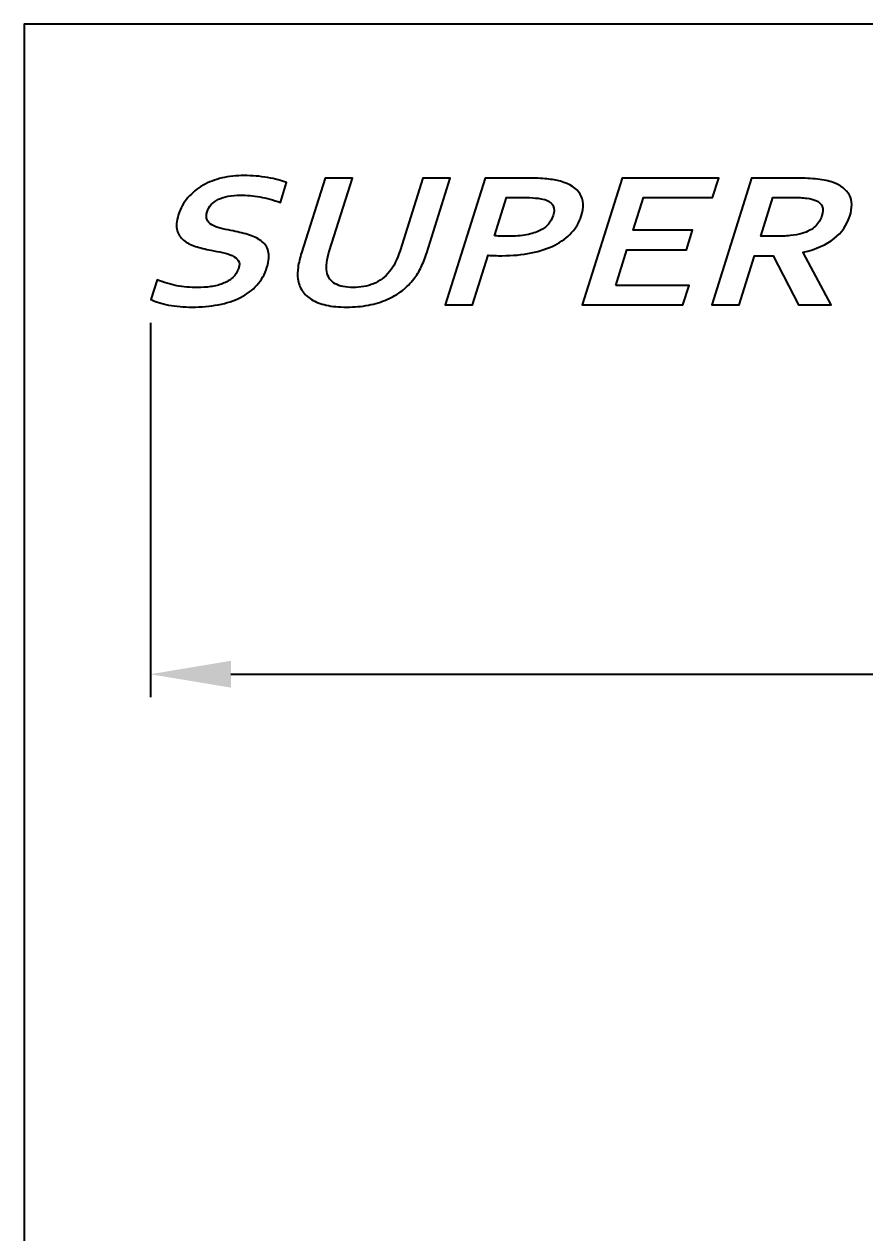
# Model space of a CAD drawing. Header units: inches. Extents: x 19 to 24202, y 17 to 31220.
# Drawn here: x 23904.8 to 23941.4, y 14175 to 14227.5 of the extents above; entities that cross this region are included whole.
import ezdxf

# ---------------------------------------------------------------- set-up
doc = ezdxf.new("R2010")
doc.units = ezdxf.units.IN
doc.header["$MEASUREMENT"] = 0
doc.layers.add('Layer 1', color=7, linetype='Continuous')
doc.styles.get("Standard").update_dxf_attribs({"font": 'arial.ttf'})
doc.dimstyles.new('AM_ISO$0', dxfattribs={"dimtxt": 3.5, "dimasz": 3.5, "dimexe": 1, "dimexo": 1, "dimgap": 1.5, "dimtad": 1, "dimdsep": 46, "dimtxsty": 'Standard', "dimcen": 0, "dimclrd": 256, "dimclre": 256, "dimclrt": 2, "dimadec": 0, "dimazin": 2, "dimtp": 0.1, "dimtm": 0.1, "dimtfac": 0.71, "dimtdec": 3, "dimtmove": 0, "dimatfit": 3, "dimfxl": 1, "dimlwd": -1, "dimlwe": -1, "dimarcsym": 1})

# ---------------------------------------------------------------- blocks, each defined once
blk = doc.blocks.new('*D23')
at = {"linetype": 'ByBlock', "transparency": 16777216}
for p, q in [((23910.326, 14214.568), (23910.326, 14198.3)), ((24018.694, 14214.568), (24018.694, 14198.3)), ((23913.826, 14199.3), (24015.194, 14199.3))]:
    blk.add_line(p, q, dxfattribs=at)
at = {"transparency": 16777216}
for points in [[(23913.826, 14199.883), (23913.826, 14198.717), (23910.326, 14199.3)], [(24015.194, 14199.883), (24015.194, 14198.717), (24018.694, 14199.3)]]:
    blk.add_solid(points, dxfattribs=at)
at = {"layer": 'Defpoints', "color": 0, "transparency": 16777216}
for p in [(23910.326, 14215.568), (24018.694, 14215.568), (24018.694, 14199.3)]:
    blk.add_point(p, dxfattribs=at)
at = {"color": 2, "transparency": 16777216, "insert": (23964.51, 14202.588), "char_height": 3.5, "attachment_point": 5}
blk.add_mtext('108.37', dxfattribs=at)

msp = doc.modelspace()

# ---------------------------------------------------------------- linework, layer by layer
msp.add_lwpolyline([(24201.844, 14017.536), (24201.844, 14227.536), (23904.844, 14227.536), (23904.844, 14017.536)], close=True)
at = {"layer": 'Layer 1', "color": 253}
for points, knots in [([(23914.159, 14216.93), (23914.203, 14217.069), (23914.199, 14217.183), (23914.145, 14217.269), (23914.145, 14217.269), (23914.091, 14217.356), (23914.005, 14217.426), (23913.883, 14217.481), (23913.883, 14217.481), (23913.762, 14217.537), (23913.621, 14217.58), (23913.46, 14217.616), (23913.46, 14217.616), (23913.299, 14217.649), (23913.128, 14217.683), (23912.95, 14217.715), (23912.95, 14217.715), (23912.714, 14217.763), (23912.49, 14217.818), (23912.283, 14217.882), (23912.283, 14217.882), (23912.075, 14217.947), (23911.902, 14218.037), (23911.765, 14218.151), (23911.765, 14218.151), (23911.627, 14218.264), (23911.534, 14218.409), (23911.487, 14218.585), (23911.487, 14218.585), (23911.438, 14218.76), (23911.456, 14218.979), (23911.539, 14219.243), (23911.539, 14219.243), (23911.631, 14219.534), (23911.77, 14219.787), (23911.958, 14220.003), (23911.958, 14220.003), (23912.145, 14220.218), (23912.365, 14220.397), (23912.614, 14220.539), (23912.614, 14220.539), (23912.865, 14220.679), (23913.137, 14220.785), (23913.437, 14220.855), (23913.437, 14220.855), (23913.734, 14220.925), (23914.056, 14220.96), (23914.401, 14220.96), (23914.401, 14220.96), (23914.746, 14220.96), (23915.084, 14220.932), (23915.414, 14220.874), (23915.414, 14220.874), (23915.744, 14220.817), (23916.019, 14220.742), (23916.244, 14220.653), (23916.244, 14220.653), (23916.244, 14220.653), (23915.972, 14219.789), (23915.972, 14219.789), (23915.972, 14219.789), (23915.672, 14219.901), (23915.376, 14219.983), (23915.083, 14220.033), (23915.083, 14220.033), (23914.792, 14220.084), (23914.509, 14220.109), (23914.238, 14220.109), (23914.238, 14220.109), (23913.849, 14220.109), (23913.529, 14220.048), (23913.28, 14219.928), (23913.28, 14219.928), (23913.031, 14219.807), (23912.868, 14219.626), (23912.792, 14219.384), (23912.792, 14219.384), (23912.748, 14219.243), (23912.746, 14219.128), (23912.787, 14219.037), (23912.787, 14219.037), (23912.828, 14218.947), (23912.897, 14218.873), (23912.997, 14218.814), (23912.997, 14218.814), (23913.097, 14218.755), (23913.219, 14218.707), (23913.363, 14218.67), (23913.363, 14218.67), (23913.506, 14218.635), (23913.659, 14218.603), (23913.822, 14218.572), (23913.822, 14218.572), (23914.081, 14218.523), (23914.323, 14218.465), (23914.551, 14218.401), (23914.551, 14218.401), (23914.78, 14218.338), (23914.973, 14218.248), (23915.13, 14218.132), (23915.13, 14218.132), (23915.285, 14218.016), (23915.391, 14217.867), (23915.445, 14217.682), (23915.445, 14217.682), (23915.499, 14217.496), (23915.481, 14217.259), (23915.39, 14216.971), (23915.39, 14216.971), (23915.297, 14216.674), (23915.151, 14216.417), (23914.954, 14216.201), (23914.954, 14216.201), (23914.758, 14215.985), (23914.518, 14215.805), (23914.235, 14215.663), (23914.235, 14215.663), (23913.955, 14215.522), (23913.635, 14215.417), (23913.275, 14215.348), (23913.275, 14215.348), (23912.913, 14215.279), (23912.532, 14215.246), (23912.13, 14215.246), (23912.13, 14215.246), (23911.778, 14215.246), (23911.44, 14215.275), (23911.119, 14215.334), (23911.119, 14215.334), (23910.798, 14215.393), (23910.541, 14215.476), (23910.349, 14215.583), (23910.349, 14215.583), (23910.349, 14215.583), (23910.617, 14216.434), (23910.617, 14216.434), (23910.617, 14216.434), (23910.9, 14216.316), (23911.183, 14216.23), (23911.47, 14216.177), (23911.47, 14216.177), (23911.755, 14216.123), (23912.061, 14216.097), (23912.383, 14216.097), (23912.383, 14216.097), (23912.569, 14216.097), (23912.758, 14216.109), (23912.946, 14216.136), (23912.946, 14216.136), (23913.134, 14216.161), (23913.31, 14216.206), (23913.474, 14216.27), (23913.474, 14216.27), (23913.637, 14216.333), (23913.78, 14216.419), (23913.902, 14216.528), (23913.902, 14216.528), (23914.023, 14216.636), (23914.108, 14216.77), (23914.159, 14216.93)], [0, 0, 0, 0, 0.02439, 0.02439, 0.02439, 0.02439, 0.04878, 0.04878, 0.04878, 0.04878, 0.073171, 0.073171, 0.073171, 0.073171, 0.097561, 0.097561, 0.097561, 0.097561, 0.121951, 0.121951, 0.121951, 0.121951, 0.146341, 0.146341, 0.146341, 0.146341, 0.170732, 0.170732, 0.170732, 0.170732, 0.195122, 0.195122, 0.195122, 0.195122, 0.219512, 0.219512, 0.219512, 0.219512, 0.243902, 0.243902, 0.243902, 0.243902, 0.268293, 0.268293, 0.268293, 0.268293, 0.292683, 0.292683, 0.292683, 0.292683, 0.317073, 0.317073, 0.317073, 0.317073, 0.341463, 0.341463, 0.341463, 0.341463, 0.365854, 0.365854, 0.365854, 0.365854, 0.390244, 0.390244, 0.390244, 0.390244, 0.414634, 0.414634, 0.414634, 0.414634, 0.439024, 0.439024, 0.439024, 0.439024, 0.463415, 0.463415, 0.463415, 0.463415, 0.487805, 0.487805, 0.487805, 0.487805, 0.512195, 0.512195, 0.512195, 0.512195, 0.536585, 0.536585, 0.536585, 0.536585, 0.560976, 0.560976, 0.560976, 0.560976, 0.585366, 0.585366, 0.585366, 0.585366, 0.609756, 0.609756, 0.609756, 0.609756, 0.634146, 0.634146, 0.634146, 0.634146, 0.658537, 0.658537, 0.658537, 0.658537, 0.682927, 0.682927, 0.682927, 0.682927, 0.707317, 0.707317, 0.707317, 0.707317, 0.731707, 0.731707, 0.731707, 0.731707, 0.756098, 0.756098, 0.756098, 0.756098, 0.780488, 0.780488, 0.780488, 0.780488, 0.804878, 0.804878, 0.804878, 0.804878, 0.829268, 0.829268, 0.829268, 0.829268, 0.853659, 0.853659, 0.853659, 0.853659, 0.878049, 0.878049, 0.878049, 0.878049, 0.902439, 0.902439, 0.902439, 0.902439, 0.926829, 0.926829, 0.926829, 0.926829, 0.95122, 0.95122, 0.95122, 0.95122, 1, 1, 1, 1]), ([(23914.159, 14216.93), (23914.203, 14217.069), (23914.199, 14217.183), (23914.145, 14217.269), (23914.145, 14217.269), (23914.091, 14217.356), (23914.005, 14217.426), (23913.883, 14217.481), (23913.883, 14217.481), (23913.762, 14217.537), (23913.621, 14217.58), (23913.46, 14217.616), (23913.46, 14217.616), (23913.299, 14217.649), (23913.128, 14217.683), (23912.95, 14217.715), (23912.95, 14217.715), (23912.714, 14217.763), (23912.49, 14217.818), (23912.283, 14217.882), (23912.283, 14217.882), (23912.075, 14217.947), (23911.902, 14218.037), (23911.765, 14218.151), (23911.765, 14218.151), (23911.627, 14218.264), (23911.534, 14218.409), (23911.487, 14218.585), (23911.487, 14218.585), (23911.438, 14218.76), (23911.456, 14218.979), (23911.539, 14219.243), (23911.539, 14219.243), (23911.631, 14219.534), (23911.77, 14219.787), (23911.958, 14220.003), (23911.958, 14220.003), (23912.145, 14220.218), (23912.365, 14220.397), (23912.614, 14220.539), (23912.614, 14220.539), (23912.865, 14220.679), (23913.137, 14220.785), (23913.437, 14220.855), (23913.437, 14220.855), (23913.734, 14220.925), (23914.056, 14220.96), (23914.401, 14220.96), (23914.401, 14220.96), (23914.746, 14220.96), (23915.084, 14220.932), (23915.414, 14220.874), (23915.414, 14220.874), (23915.744, 14220.817), (23916.019, 14220.742), (23916.244, 14220.653), (23916.244, 14220.653), (23916.244, 14220.653), (23915.972, 14219.789), (23915.972, 14219.789), (23915.972, 14219.789), (23915.672, 14219.901), (23915.376, 14219.983), (23915.083, 14220.033), (23915.083, 14220.033), (23914.792, 14220.084), (23914.509, 14220.109), (23914.238, 14220.109), (23914.238, 14220.109), (23913.849, 14220.109), (23913.529, 14220.048), (23913.28, 14219.928), (23913.28, 14219.928), (23913.031, 14219.807), (23912.868, 14219.626), (23912.792, 14219.384), (23912.792, 14219.384), (23912.748, 14219.243), (23912.746, 14219.128), (23912.787, 14219.037), (23912.787, 14219.037), (23912.828, 14218.947), (23912.897, 14218.873), (23912.997, 14218.814), (23912.997, 14218.814), (23913.097, 14218.755), (23913.219, 14218.707), (23913.363, 14218.67), (23913.363, 14218.67), (23913.506, 14218.635), (23913.659, 14218.603), (23913.822, 14218.572), (23913.822, 14218.572), (23914.081, 14218.523), (23914.323, 14218.465), (23914.551, 14218.401), (23914.551, 14218.401), (23914.78, 14218.338), (23914.973, 14218.248), (23915.13, 14218.132), (23915.13, 14218.132), (23915.285, 14218.016), (23915.391, 14217.867), (23915.445, 14217.682), (23915.445, 14217.682), (23915.499, 14217.496), (23915.481, 14217.259), (23915.39, 14216.971), (23915.39, 14216.971), (23915.297, 14216.674), (23915.151, 14216.417), (23914.954, 14216.201), (23914.954, 14216.201), (23914.758, 14215.985), (23914.518, 14215.805), (23914.235, 14215.663), (23914.235, 14215.663), (23913.955, 14215.522), (23913.635, 14215.417), (23913.275, 14215.348), (23913.275, 14215.348), (23912.913, 14215.279), (23912.532, 14215.246), (23912.13, 14215.246), (23912.13, 14215.246), (23911.778, 14215.246), (23911.44, 14215.275), (23911.119, 14215.334), (23911.119, 14215.334), (23910.798, 14215.393), (23910.541, 14215.476), (23910.349, 14215.583), (23910.349, 14215.583), (23910.349, 14215.583), (23910.617, 14216.434), (23910.617, 14216.434), (23910.617, 14216.434), (23910.9, 14216.316), (23911.183, 14216.23), (23911.47, 14216.177), (23911.47, 14216.177), (23911.755, 14216.123), (23912.061, 14216.097), (23912.383, 14216.097), (23912.383, 14216.097), (23912.569, 14216.097), (23912.758, 14216.109), (23912.946, 14216.136), (23912.946, 14216.136), (23913.134, 14216.161), (23913.31, 14216.206), (23913.474, 14216.27), (23913.474, 14216.27), (23913.637, 14216.333), (23913.78, 14216.419), (23913.902, 14216.528), (23913.902, 14216.528), (23914.023, 14216.636), (23914.108, 14216.77), (23914.159, 14216.93)], [0, 0, 0, 0, 0.02439, 0.02439, 0.02439, 0.02439, 0.04878, 0.04878, 0.04878, 0.04878, 0.073171, 0.073171, 0.073171, 0.073171, 0.097561, 0.097561, 0.097561, 0.097561, 0.121951, 0.121951, 0.121951, 0.121951, 0.146341, 0.146341, 0.146341, 0.146341, 0.170732, 0.170732, 0.170732, 0.170732, 0.195122, 0.195122, 0.195122, 0.195122, 0.219512, 0.219512, 0.219512, 0.219512, 0.243902, 0.243902, 0.243902, 0.243902, 0.268293, 0.268293, 0.268293, 0.268293, 0.292683, 0.292683, 0.292683, 0.292683, 0.317073, 0.317073, 0.317073, 0.317073, 0.341463, 0.341463, 0.341463, 0.341463, 0.365854, 0.365854, 0.365854, 0.365854, 0.390244, 0.390244, 0.390244, 0.390244, 0.414634, 0.414634, 0.414634, 0.414634, 0.439024, 0.439024, 0.439024, 0.439024, 0.463415, 0.463415, 0.463415, 0.463415, 0.487805, 0.487805, 0.487805, 0.487805, 0.512195, 0.512195, 0.512195, 0.512195, 0.536585, 0.536585, 0.536585, 0.536585, 0.560976, 0.560976, 0.560976, 0.560976, 0.585366, 0.585366, 0.585366, 0.585366, 0.609756, 0.609756, 0.609756, 0.609756, 0.634146, 0.634146, 0.634146, 0.634146, 0.658537, 0.658537, 0.658537, 0.658537, 0.682927, 0.682927, 0.682927, 0.682927, 0.707317, 0.707317, 0.707317, 0.707317, 0.731707, 0.731707, 0.731707, 0.731707, 0.756098, 0.756098, 0.756098, 0.756098, 0.780488, 0.780488, 0.780488, 0.780488, 0.804878, 0.804878, 0.804878, 0.804878, 0.829268, 0.829268, 0.829268, 0.829268, 0.853659, 0.853659, 0.853659, 0.853659, 0.878049, 0.878049, 0.878049, 0.878049, 0.902439, 0.902439, 0.902439, 0.902439, 0.926829, 0.926829, 0.926829, 0.926829, 0.95122, 0.95122, 0.95122, 0.95122, 1, 1, 1, 1]), ([(23918.85, 14215.246), (23918.512, 14215.246), (23918.215, 14215.274), (23917.962, 14215.33), (23917.962, 14215.33), (23917.709, 14215.386), (23917.497, 14215.468), (23917.324, 14215.573), (23917.324, 14215.573), (23917.151, 14215.678), (23917.015, 14215.807), (23916.917, 14215.959), (23916.917, 14215.959), (23916.82, 14216.111), (23916.759, 14216.284), (23916.731, 14216.475), (23916.731, 14216.475), (23916.709, 14216.629), (23916.711, 14216.799), (23916.74, 14216.985), (23916.74, 14216.985), (23916.767, 14217.172), (23916.818, 14217.379), (23916.89, 14217.61), (23916.89, 14217.61), (23916.89, 14217.61), (23917.911, 14220.851), (23917.911, 14220.851), (23917.911, 14220.851), (23917.911, 14220.851), (23919.099, 14220.851), (23919.099, 14220.851), (23919.099, 14220.851), (23919.099, 14220.851), (23918.108, 14217.701), (23918.108, 14217.701), (23918.108, 14217.701), (23917.985, 14217.312), (23917.944, 14217.007), (23917.984, 14216.788), (23917.984, 14216.788), (23918.031, 14216.544), (23918.154, 14216.368), (23918.354, 14216.26), (23918.354, 14216.26), (23918.554, 14216.152), (23918.814, 14216.097), (23919.133, 14216.097), (23919.133, 14216.097), (23919.452, 14216.097), (23919.746, 14216.152), (23920.015, 14216.26), (23920.015, 14216.26), (23920.283, 14216.368), (23920.517, 14216.544), (23920.718, 14216.788), (23920.718, 14216.788), (23920.896, 14217.007), (23921.046, 14217.312), (23921.169, 14217.701), (23921.169, 14217.701), (23921.169, 14217.701), (23922.16, 14220.851), (23922.16, 14220.851), (23922.16, 14220.851), (23922.16, 14220.851), (23923.349, 14220.851), (23923.349, 14220.851), (23923.349, 14220.851), (23923.349, 14220.851), (23922.329, 14217.61), (23922.329, 14217.61), (23922.329, 14217.61), (23922.256, 14217.379), (23922.176, 14217.172), (23922.085, 14216.985), (23922.085, 14216.985), (23921.997, 14216.799), (23921.893, 14216.629), (23921.773, 14216.475), (23921.773, 14216.475), (23921.625, 14216.284), (23921.454, 14216.111), (23921.259, 14215.959), (23921.259, 14215.959), (23921.066, 14215.807), (23920.845, 14215.678), (23920.601, 14215.573), (23920.601, 14215.573), (23920.356, 14215.468), (23920.088, 14215.386), (23919.796, 14215.33), (23919.796, 14215.33), (23919.505, 14215.274), (23919.189, 14215.246), (23918.85, 14215.246)], [0, 0, 0, 0, 0.04, 0.04, 0.04, 0.04, 0.08, 0.08, 0.08, 0.08, 0.12, 0.12, 0.12, 0.12, 0.16, 0.16, 0.16, 0.16, 0.2, 0.2, 0.2, 0.2, 0.24, 0.24, 0.24, 0.24, 0.28, 0.28, 0.28, 0.28, 0.32, 0.32, 0.32, 0.32, 0.36, 0.36, 0.36, 0.36, 0.4, 0.4, 0.4, 0.4, 0.44, 0.44, 0.44, 0.44, 0.48, 0.48, 0.48, 0.48, 0.52, 0.52, 0.52, 0.52, 0.56, 0.56, 0.56, 0.56, 0.6, 0.6, 0.6, 0.6, 0.64, 0.64, 0.64, 0.64, 0.68, 0.68, 0.68, 0.68, 0.72, 0.72, 0.72, 0.72, 0.76, 0.76, 0.76, 0.76, 0.8, 0.8, 0.8, 0.8, 0.84, 0.84, 0.84, 0.84, 0.88, 0.88, 0.88, 0.88, 0.92, 0.92, 0.92, 0.92, 1, 1, 1, 1]), ([(23918.85, 14215.246), (23918.512, 14215.246), (23918.215, 14215.274), (23917.962, 14215.33), (23917.962, 14215.33), (23917.709, 14215.386), (23917.497, 14215.468), (23917.324, 14215.573), (23917.324, 14215.573), (23917.151, 14215.678), (23917.015, 14215.807), (23916.917, 14215.959), (23916.917, 14215.959), (23916.82, 14216.111), (23916.759, 14216.284), (23916.731, 14216.475), (23916.731, 14216.475), (23916.709, 14216.629), (23916.711, 14216.799), (23916.74, 14216.985), (23916.74, 14216.985), (23916.767, 14217.172), (23916.818, 14217.379), (23916.89, 14217.61), (23916.89, 14217.61), (23916.89, 14217.61), (23917.911, 14220.851), (23917.911, 14220.851), (23917.911, 14220.851), (23917.911, 14220.851), (23919.099, 14220.851), (23919.099, 14220.851), (23919.099, 14220.851), (23919.099, 14220.851), (23918.108, 14217.701), (23918.108, 14217.701), (23918.108, 14217.701), (23917.985, 14217.312), (23917.944, 14217.007), (23917.984, 14216.788), (23917.984, 14216.788), (23918.031, 14216.544), (23918.154, 14216.368), (23918.354, 14216.26), (23918.354, 14216.26), (23918.554, 14216.152), (23918.814, 14216.097), (23919.133, 14216.097), (23919.133, 14216.097), (23919.452, 14216.097), (23919.746, 14216.152), (23920.015, 14216.26), (23920.015, 14216.26), (23920.283, 14216.368), (23920.517, 14216.544), (23920.718, 14216.788), (23920.718, 14216.788), (23920.896, 14217.007), (23921.046, 14217.312), (23921.169, 14217.701), (23921.169, 14217.701), (23921.169, 14217.701), (23922.16, 14220.851), (23922.16, 14220.851), (23922.16, 14220.851), (23922.16, 14220.851), (23923.349, 14220.851), (23923.349, 14220.851), (23923.349, 14220.851), (23923.349, 14220.851), (23922.329, 14217.61), (23922.329, 14217.61), (23922.329, 14217.61), (23922.256, 14217.379), (23922.176, 14217.172), (23922.085, 14216.985), (23922.085, 14216.985), (23921.997, 14216.799), (23921.893, 14216.629), (23921.773, 14216.475), (23921.773, 14216.475), (23921.625, 14216.284), (23921.454, 14216.111), (23921.259, 14215.959), (23921.259, 14215.959), (23921.066, 14215.807), (23920.845, 14215.678), (23920.601, 14215.573), (23920.601, 14215.573), (23920.356, 14215.468), (23920.088, 14215.386), (23919.796, 14215.33), (23919.796, 14215.33), (23919.505, 14215.274), (23919.189, 14215.246), (23918.85, 14215.246)], [0, 0, 0, 0, 0.04, 0.04, 0.04, 0.04, 0.08, 0.08, 0.08, 0.08, 0.12, 0.12, 0.12, 0.12, 0.16, 0.16, 0.16, 0.16, 0.2, 0.2, 0.2, 0.2, 0.24, 0.24, 0.24, 0.24, 0.28, 0.28, 0.28, 0.28, 0.32, 0.32, 0.32, 0.32, 0.36, 0.36, 0.36, 0.36, 0.4, 0.4, 0.4, 0.4, 0.44, 0.44, 0.44, 0.44, 0.48, 0.48, 0.48, 0.48, 0.52, 0.52, 0.52, 0.52, 0.56, 0.56, 0.56, 0.56, 0.6, 0.6, 0.6, 0.6, 0.64, 0.64, 0.64, 0.64, 0.68, 0.68, 0.68, 0.68, 0.72, 0.72, 0.72, 0.72, 0.76, 0.76, 0.76, 0.76, 0.8, 0.8, 0.8, 0.8, 0.84, 0.84, 0.84, 0.84, 0.88, 0.88, 0.88, 0.88, 0.92, 0.92, 0.92, 0.92, 1, 1, 1, 1]), ([(23925.597, 14217.479), (23925.492, 14217.479), (23925.386, 14217.481), (23925.285, 14217.483), (23925.285, 14217.483), (23925.182, 14217.486), (23925.088, 14217.492), (23925, 14217.5), (23925, 14217.5), (23925, 14217.5), (23924.322, 14215.347), (23924.322, 14215.347), (23924.322, 14215.347), (23924.322, 14215.347), (23923.133, 14215.347), (23923.133, 14215.347), (23923.133, 14215.347), (23923.133, 14215.347), (23924.866, 14220.851), (23924.866, 14220.851), (23924.866, 14220.851), (23924.866, 14220.851), (23926.735, 14220.851), (23926.735, 14220.851), (23926.735, 14220.851), (23927.047, 14220.851), (23927.317, 14220.839), (23927.544, 14220.815), (23927.544, 14220.815), (23927.77, 14220.793), (23927.968, 14220.758), (23928.137, 14220.712), (23928.137, 14220.712), (23928.543, 14220.596), (23928.825, 14220.412), (23928.985, 14220.159), (23928.985, 14220.159), (23929.145, 14219.908), (23929.163, 14219.588), (23929.041, 14219.197), (23929.041, 14219.197), (23928.957, 14218.932), (23928.817, 14218.693), (23928.622, 14218.481), (23928.622, 14218.481), (23928.426, 14218.267), (23928.179, 14218.088), (23927.885, 14217.94), (23927.885, 14217.94), (23927.591, 14217.791), (23927.251, 14217.677), (23926.868, 14217.598), (23926.868, 14217.598), (23926.485, 14217.519), (23926.061, 14217.479), (23925.597, 14217.479)], [0, 0, 0, 0, 0.066667, 0.066667, 0.066667, 0.066667, 0.133333, 0.133333, 0.133333, 0.133333, 0.2, 0.2, 0.2, 0.2, 0.266667, 0.266667, 0.266667, 0.266667, 0.333333, 0.333333, 0.333333, 0.333333, 0.4, 0.4, 0.4, 0.4, 0.466667, 0.466667, 0.466667, 0.466667, 0.533333, 0.533333, 0.533333, 0.533333, 0.6, 0.6, 0.6, 0.6, 0.666667, 0.666667, 0.666667, 0.666667, 0.733333, 0.733333, 0.733333, 0.733333, 0.8, 0.8, 0.8, 0.8, 0.866667, 0.866667, 0.866667, 0.866667, 1, 1, 1, 1]), ([(23925.597, 14217.479), (23925.492, 14217.479), (23925.386, 14217.481), (23925.285, 14217.483), (23925.285, 14217.483), (23925.182, 14217.486), (23925.088, 14217.492), (23925, 14217.5), (23925, 14217.5), (23925, 14217.5), (23924.322, 14215.347), (23924.322, 14215.347), (23924.322, 14215.347), (23924.322, 14215.347), (23923.133, 14215.347), (23923.133, 14215.347), (23923.133, 14215.347), (23923.133, 14215.347), (23924.866, 14220.851), (23924.866, 14220.851), (23924.866, 14220.851), (23924.866, 14220.851), (23926.735, 14220.851), (23926.735, 14220.851), (23926.735, 14220.851), (23927.047, 14220.851), (23927.317, 14220.839), (23927.544, 14220.815), (23927.544, 14220.815), (23927.77, 14220.793), (23927.968, 14220.758), (23928.137, 14220.712), (23928.137, 14220.712), (23928.543, 14220.596), (23928.825, 14220.412), (23928.985, 14220.159), (23928.985, 14220.159), (23929.145, 14219.908), (23929.163, 14219.588), (23929.041, 14219.197), (23929.041, 14219.197), (23928.957, 14218.932), (23928.817, 14218.693), (23928.622, 14218.481), (23928.622, 14218.481), (23928.426, 14218.267), (23928.179, 14218.088), (23927.885, 14217.94), (23927.885, 14217.94), (23927.591, 14217.791), (23927.251, 14217.677), (23926.868, 14217.598), (23926.868, 14217.598), (23926.485, 14217.519), (23926.061, 14217.479), (23925.597, 14217.479)], [0, 0, 0, 0, 0.066667, 0.066667, 0.066667, 0.066667, 0.133333, 0.133333, 0.133333, 0.133333, 0.2, 0.2, 0.2, 0.2, 0.266667, 0.266667, 0.266667, 0.266667, 0.333333, 0.333333, 0.333333, 0.333333, 0.4, 0.4, 0.4, 0.4, 0.466667, 0.466667, 0.466667, 0.466667, 0.533333, 0.533333, 0.533333, 0.533333, 0.6, 0.6, 0.6, 0.6, 0.666667, 0.666667, 0.666667, 0.666667, 0.733333, 0.733333, 0.733333, 0.733333, 0.8, 0.8, 0.8, 0.8, 0.866667, 0.866667, 0.866667, 0.866667, 1, 1, 1, 1]), ([(23930.537, 14216.19), (23930.537, 14216.19), (23933.72, 14216.19), (23933.72, 14216.19), (23933.72, 14216.19), (23933.72, 14216.19), (23933.454, 14215.347), (23933.454, 14215.347), (23933.454, 14215.347), (23933.454, 14215.347), (23929.083, 14215.347), (23929.083, 14215.347), (23929.083, 14215.347), (23929.083, 14215.347), (23930.816, 14220.851), (23930.816, 14220.851), (23930.816, 14220.851), (23930.816, 14220.851), (23935.012, 14220.851), (23935.012, 14220.851), (23935.012, 14220.851), (23935.012, 14220.851), (23934.747, 14220.008), (23934.747, 14220.008), (23934.747, 14220.008), (23934.747, 14220.008), (23931.739, 14220.008), (23931.739, 14220.008), (23931.739, 14220.008), (23931.739, 14220.008), (23931.29, 14218.583), (23931.29, 14218.583), (23931.29, 14218.583), (23931.29, 14218.583), (23933.874, 14218.583), (23933.874, 14218.583), (23933.874, 14218.583), (23933.874, 14218.583), (23933.609, 14217.74), (23933.609, 14217.74), (23933.609, 14217.74), (23933.609, 14217.74), (23931.025, 14217.74), (23931.025, 14217.74), (23931.025, 14217.74), (23931.025, 14217.74), (23930.537, 14216.19), (23930.537, 14216.19)], [0, 0, 0, 0, 0.076923, 0.076923, 0.076923, 0.076923, 0.153846, 0.153846, 0.153846, 0.153846, 0.230769, 0.230769, 0.230769, 0.230769, 0.307692, 0.307692, 0.307692, 0.307692, 0.384615, 0.384615, 0.384615, 0.384615, 0.461538, 0.461538, 0.461538, 0.461538, 0.538462, 0.538462, 0.538462, 0.538462, 0.615385, 0.615385, 0.615385, 0.615385, 0.692308, 0.692308, 0.692308, 0.692308, 0.769231, 0.769231, 0.769231, 0.769231, 0.846154, 0.846154, 0.846154, 0.846154, 1, 1, 1, 1]), ([(23930.537, 14216.19), (23930.537, 14216.19), (23933.72, 14216.19), (23933.72, 14216.19), (23933.72, 14216.19), (23933.72, 14216.19), (23933.454, 14215.347), (23933.454, 14215.347), (23933.454, 14215.347), (23933.454, 14215.347), (23929.083, 14215.347), (23929.083, 14215.347), (23929.083, 14215.347), (23929.083, 14215.347), (23930.816, 14220.851), (23930.816, 14220.851), (23930.816, 14220.851), (23930.816, 14220.851), (23935.012, 14220.851), (23935.012, 14220.851), (23935.012, 14220.851), (23935.012, 14220.851), (23934.747, 14220.008), (23934.747, 14220.008), (23934.747, 14220.008), (23934.747, 14220.008), (23931.739, 14220.008), (23931.739, 14220.008), (23931.739, 14220.008), (23931.739, 14220.008), (23931.29, 14218.583), (23931.29, 14218.583), (23931.29, 14218.583), (23931.29, 14218.583), (23933.874, 14218.583), (23933.874, 14218.583), (23933.874, 14218.583), (23933.874, 14218.583), (23933.609, 14217.74), (23933.609, 14217.74), (23933.609, 14217.74), (23933.609, 14217.74), (23931.025, 14217.74), (23931.025, 14217.74), (23931.025, 14217.74), (23931.025, 14217.74), (23930.537, 14216.19), (23930.537, 14216.19)], [0, 0, 0, 0, 0.076923, 0.076923, 0.076923, 0.076923, 0.153846, 0.153846, 0.153846, 0.153846, 0.230769, 0.230769, 0.230769, 0.230769, 0.307692, 0.307692, 0.307692, 0.307692, 0.384615, 0.384615, 0.384615, 0.384615, 0.461538, 0.461538, 0.461538, 0.461538, 0.538462, 0.538462, 0.538462, 0.538462, 0.615385, 0.615385, 0.615385, 0.615385, 0.692308, 0.692308, 0.692308, 0.692308, 0.769231, 0.769231, 0.769231, 0.769231, 0.846154, 0.846154, 0.846154, 0.846154, 1, 1, 1, 1]), ([(23940.704, 14219.197), (23940.583, 14218.814), (23940.356, 14218.489), (23940.022, 14218.221), (23940.022, 14218.221), (23939.688, 14217.954), (23939.24, 14217.756), (23938.676, 14217.627), (23938.676, 14217.627), (23938.676, 14217.627), (23938.671, 14217.611), (23938.671, 14217.611), (23938.671, 14217.611), (23938.671, 14217.611), (23939.898, 14215.347), (23939.898, 14215.347), (23939.898, 14215.347), (23939.898, 14215.347), (23938.471, 14215.347), (23938.471, 14215.347), (23938.471, 14215.347), (23938.471, 14215.347), (23937.381, 14217.479), (23937.381, 14217.479), (23937.381, 14217.479), (23937.381, 14217.479), (23936.567, 14217.479), (23936.567, 14217.479), (23936.567, 14217.479), (23936.567, 14217.479), (23935.896, 14215.347), (23935.896, 14215.347), (23935.896, 14215.347), (23935.896, 14215.347), (23934.707, 14215.347), (23934.707, 14215.347), (23934.707, 14215.347), (23934.707, 14215.347), (23936.44, 14220.851), (23936.44, 14220.851), (23936.44, 14220.851), (23936.44, 14220.851), (23938.406, 14220.851), (23938.406, 14220.851), (23938.406, 14220.851), (23938.733, 14220.851), (23939.031, 14220.835), (23939.301, 14220.803), (23939.301, 14220.803), (23939.572, 14220.772), (23939.796, 14220.724), (23939.976, 14220.661), (23939.976, 14220.661), (23940.317, 14220.539), (23940.553, 14220.355), (23940.684, 14220.113), (23940.684, 14220.113), (23940.813, 14219.87), (23940.82, 14219.565), (23940.704, 14219.197)], [0, 0, 0, 0, 0.0625, 0.0625, 0.0625, 0.0625, 0.125, 0.125, 0.125, 0.125, 0.1875, 0.1875, 0.1875, 0.1875, 0.25, 0.25, 0.25, 0.25, 0.3125, 0.3125, 0.3125, 0.3125, 0.375, 0.375, 0.375, 0.375, 0.4375, 0.4375, 0.4375, 0.4375, 0.5, 0.5, 0.5, 0.5, 0.5625, 0.5625, 0.5625, 0.5625, 0.625, 0.625, 0.625, 0.625, 0.6875, 0.6875, 0.6875, 0.6875, 0.75, 0.75, 0.75, 0.75, 0.8125, 0.8125, 0.8125, 0.8125, 0.875, 0.875, 0.875, 0.875, 1, 1, 1, 1]), ([(23940.704, 14219.197), (23940.583, 14218.814), (23940.356, 14218.489), (23940.022, 14218.221), (23940.022, 14218.221), (23939.688, 14217.954), (23939.24, 14217.756), (23938.676, 14217.627), (23938.676, 14217.627), (23938.676, 14217.627), (23938.671, 14217.611), (23938.671, 14217.611), (23938.671, 14217.611), (23938.671, 14217.611), (23939.898, 14215.347), (23939.898, 14215.347), (23939.898, 14215.347), (23939.898, 14215.347), (23938.471, 14215.347), (23938.471, 14215.347), (23938.471, 14215.347), (23938.471, 14215.347), (23937.381, 14217.479), (23937.381, 14217.479), (23937.381, 14217.479), (23937.381, 14217.479), (23936.567, 14217.479), (23936.567, 14217.479), (23936.567, 14217.479), (23936.567, 14217.479), (23935.896, 14215.347), (23935.896, 14215.347), (23935.896, 14215.347), (23935.896, 14215.347), (23934.707, 14215.347), (23934.707, 14215.347), (23934.707, 14215.347), (23934.707, 14215.347), (23936.44, 14220.851), (23936.44, 14220.851), (23936.44, 14220.851), (23936.44, 14220.851), (23938.406, 14220.851), (23938.406, 14220.851), (23938.406, 14220.851), (23938.733, 14220.851), (23939.031, 14220.835), (23939.301, 14220.803), (23939.301, 14220.803), (23939.572, 14220.772), (23939.796, 14220.724), (23939.976, 14220.661), (23939.976, 14220.661), (23940.317, 14220.539), (23940.553, 14220.355), (23940.684, 14220.113), (23940.684, 14220.113), (23940.813, 14219.87), (23940.82, 14219.565), (23940.704, 14219.197)], [0, 0, 0, 0, 0.0625, 0.0625, 0.0625, 0.0625, 0.125, 0.125, 0.125, 0.125, 0.1875, 0.1875, 0.1875, 0.1875, 0.25, 0.25, 0.25, 0.25, 0.3125, 0.3125, 0.3125, 0.3125, 0.375, 0.375, 0.375, 0.375, 0.4375, 0.4375, 0.4375, 0.4375, 0.5, 0.5, 0.5, 0.5, 0.5625, 0.5625, 0.5625, 0.5625, 0.625, 0.625, 0.625, 0.625, 0.6875, 0.6875, 0.6875, 0.6875, 0.75, 0.75, 0.75, 0.75, 0.8125, 0.8125, 0.8125, 0.8125, 0.875, 0.875, 0.875, 0.875, 1, 1, 1, 1]), ([(23925.266, 14218.347), (23925.332, 14218.339), (23925.415, 14218.332), (23925.518, 14218.328), (23925.518, 14218.328), (23925.622, 14218.323), (23925.731, 14218.322), (23925.843, 14218.322), (23925.843, 14218.322), (23926.161, 14218.322), (23926.436, 14218.345), (23926.664, 14218.388), (23926.664, 14218.388), (23926.894, 14218.432), (23927.087, 14218.492), (23927.244, 14218.571), (23927.244, 14218.571), (23927.4, 14218.649), (23927.524, 14218.744), (23927.617, 14218.855), (23927.617, 14218.855), (23927.709, 14218.965), (23927.777, 14219.086), (23927.819, 14219.218), (23927.819, 14219.218), (23927.87, 14219.38), (23927.871, 14219.52), (23927.821, 14219.638), (23927.821, 14219.638), (23927.77, 14219.756), (23927.649, 14219.848), (23927.453, 14219.914), (23927.453, 14219.914), (23927.351, 14219.946), (23927.22, 14219.97), (23927.058, 14219.985), (23927.058, 14219.985), (23926.898, 14220.001), (23926.697, 14220.008), (23926.456, 14220.008), (23926.456, 14220.008), (23926.456, 14220.008), (23925.789, 14220.008), (23925.789, 14220.008), (23925.789, 14220.008), (23925.789, 14220.008), (23925.266, 14218.347), (23925.266, 14218.347)], [0, 0, 0, 0, 0.076923, 0.076923, 0.076923, 0.076923, 0.153846, 0.153846, 0.153846, 0.153846, 0.230769, 0.230769, 0.230769, 0.230769, 0.307692, 0.307692, 0.307692, 0.307692, 0.384615, 0.384615, 0.384615, 0.384615, 0.461538, 0.461538, 0.461538, 0.461538, 0.538462, 0.538462, 0.538462, 0.538462, 0.615385, 0.615385, 0.615385, 0.615385, 0.692308, 0.692308, 0.692308, 0.692308, 0.769231, 0.769231, 0.769231, 0.769231, 0.846154, 0.846154, 0.846154, 0.846154, 1, 1, 1, 1]), ([(23925.266, 14218.347), (23925.332, 14218.339), (23925.415, 14218.332), (23925.518, 14218.328), (23925.518, 14218.328), (23925.622, 14218.323), (23925.731, 14218.322), (23925.843, 14218.322), (23925.843, 14218.322), (23926.161, 14218.322), (23926.436, 14218.345), (23926.664, 14218.388), (23926.664, 14218.388), (23926.894, 14218.432), (23927.087, 14218.492), (23927.244, 14218.571), (23927.244, 14218.571), (23927.4, 14218.649), (23927.524, 14218.744), (23927.617, 14218.855), (23927.617, 14218.855), (23927.709, 14218.965), (23927.777, 14219.086), (23927.819, 14219.218), (23927.819, 14219.218), (23927.87, 14219.38), (23927.871, 14219.52), (23927.821, 14219.638), (23927.821, 14219.638), (23927.77, 14219.756), (23927.649, 14219.848), (23927.453, 14219.914), (23927.453, 14219.914), (23927.351, 14219.946), (23927.22, 14219.97), (23927.058, 14219.985), (23927.058, 14219.985), (23926.898, 14220.001), (23926.697, 14220.008), (23926.456, 14220.008), (23926.456, 14220.008), (23926.456, 14220.008), (23925.789, 14220.008), (23925.789, 14220.008), (23925.789, 14220.008), (23925.789, 14220.008), (23925.266, 14218.347), (23925.266, 14218.347)], [0, 0, 0, 0, 0.076923, 0.076923, 0.076923, 0.076923, 0.153846, 0.153846, 0.153846, 0.153846, 0.230769, 0.230769, 0.230769, 0.230769, 0.307692, 0.307692, 0.307692, 0.307692, 0.384615, 0.384615, 0.384615, 0.384615, 0.461538, 0.461538, 0.461538, 0.461538, 0.538462, 0.538462, 0.538462, 0.538462, 0.615385, 0.615385, 0.615385, 0.615385, 0.692308, 0.692308, 0.692308, 0.692308, 0.769231, 0.769231, 0.769231, 0.769231, 0.846154, 0.846154, 0.846154, 0.846154, 1, 1, 1, 1]), ([(23937.416, 14218.322), (23937.686, 14218.322), (23937.919, 14218.332), (23938.114, 14218.353), (23938.114, 14218.353), (23938.308, 14218.374), (23938.475, 14218.405), (23938.617, 14218.446), (23938.617, 14218.446), (23938.878, 14218.521), (23939.077, 14218.627), (23939.211, 14218.76), (23939.211, 14218.76), (23939.343, 14218.892), (23939.438, 14219.046), (23939.492, 14219.218), (23939.492, 14219.218), (23939.539, 14219.366), (23939.544, 14219.498), (23939.507, 14219.612), (23939.507, 14219.612), (23939.47, 14219.725), (23939.376, 14219.814), (23939.223, 14219.88), (23939.223, 14219.88), (23939.125, 14219.925), (23938.993, 14219.956), (23938.83, 14219.977), (23938.83, 14219.977), (23938.666, 14219.998), (23938.458, 14220.008), (23938.207, 14220.008), (23938.207, 14220.008), (23938.207, 14220.008), (23937.364, 14220.008), (23937.364, 14220.008), (23937.364, 14220.008), (23937.364, 14220.008), (23936.833, 14218.322), (23936.833, 14218.322), (23936.833, 14218.322), (23936.833, 14218.322), (23937.416, 14218.322), (23937.416, 14218.322)], [0, 0, 0, 0, 0.083333, 0.083333, 0.083333, 0.083333, 0.166667, 0.166667, 0.166667, 0.166667, 0.25, 0.25, 0.25, 0.25, 0.333333, 0.333333, 0.333333, 0.333333, 0.416667, 0.416667, 0.416667, 0.416667, 0.5, 0.5, 0.5, 0.5, 0.583333, 0.583333, 0.583333, 0.583333, 0.666667, 0.666667, 0.666667, 0.666667, 0.75, 0.75, 0.75, 0.75, 0.833333, 0.833333, 0.833333, 0.833333, 1, 1, 1, 1]), ([(23937.416, 14218.322), (23937.686, 14218.322), (23937.919, 14218.332), (23938.114, 14218.353), (23938.114, 14218.353), (23938.308, 14218.374), (23938.475, 14218.405), (23938.617, 14218.446), (23938.617, 14218.446), (23938.878, 14218.521), (23939.077, 14218.627), (23939.211, 14218.76), (23939.211, 14218.76), (23939.343, 14218.892), (23939.438, 14219.046), (23939.492, 14219.218), (23939.492, 14219.218), (23939.539, 14219.366), (23939.544, 14219.498), (23939.507, 14219.612), (23939.507, 14219.612), (23939.47, 14219.725), (23939.376, 14219.814), (23939.223, 14219.88), (23939.223, 14219.88), (23939.125, 14219.925), (23938.993, 14219.956), (23938.83, 14219.977), (23938.83, 14219.977), (23938.666, 14219.998), (23938.458, 14220.008), (23938.207, 14220.008), (23938.207, 14220.008), (23938.207, 14220.008), (23937.364, 14220.008), (23937.364, 14220.008), (23937.364, 14220.008), (23937.364, 14220.008), (23936.833, 14218.322), (23936.833, 14218.322), (23936.833, 14218.322), (23936.833, 14218.322), (23937.416, 14218.322), (23937.416, 14218.322)], [0, 0, 0, 0, 0.083333, 0.083333, 0.083333, 0.083333, 0.166667, 0.166667, 0.166667, 0.166667, 0.25, 0.25, 0.25, 0.25, 0.333333, 0.333333, 0.333333, 0.333333, 0.416667, 0.416667, 0.416667, 0.416667, 0.5, 0.5, 0.5, 0.5, 0.583333, 0.583333, 0.583333, 0.583333, 0.666667, 0.666667, 0.666667, 0.666667, 0.75, 0.75, 0.75, 0.75, 0.833333, 0.833333, 0.833333, 0.833333, 1, 1, 1, 1])]:
    msp.add_open_spline(points, degree=3, knots=knots, dxfattribs=at)

# ---------------------------------------------------------------- dimensions: what is measured, and where the dimension line sits
dim = msp.add_linear_dim(base=(24018.694, 14199.3), p1=(23910.326, 14215.568), p2=(24018.694, 14215.568), dimstyle='AM_ISO$0')
dim.commit()
dim.dimension.update_dxf_attribs({"geometry": '*D23', "text_midpoint": (23964.51, 14202.588)})

doc.saveas('drawing.dxf')
